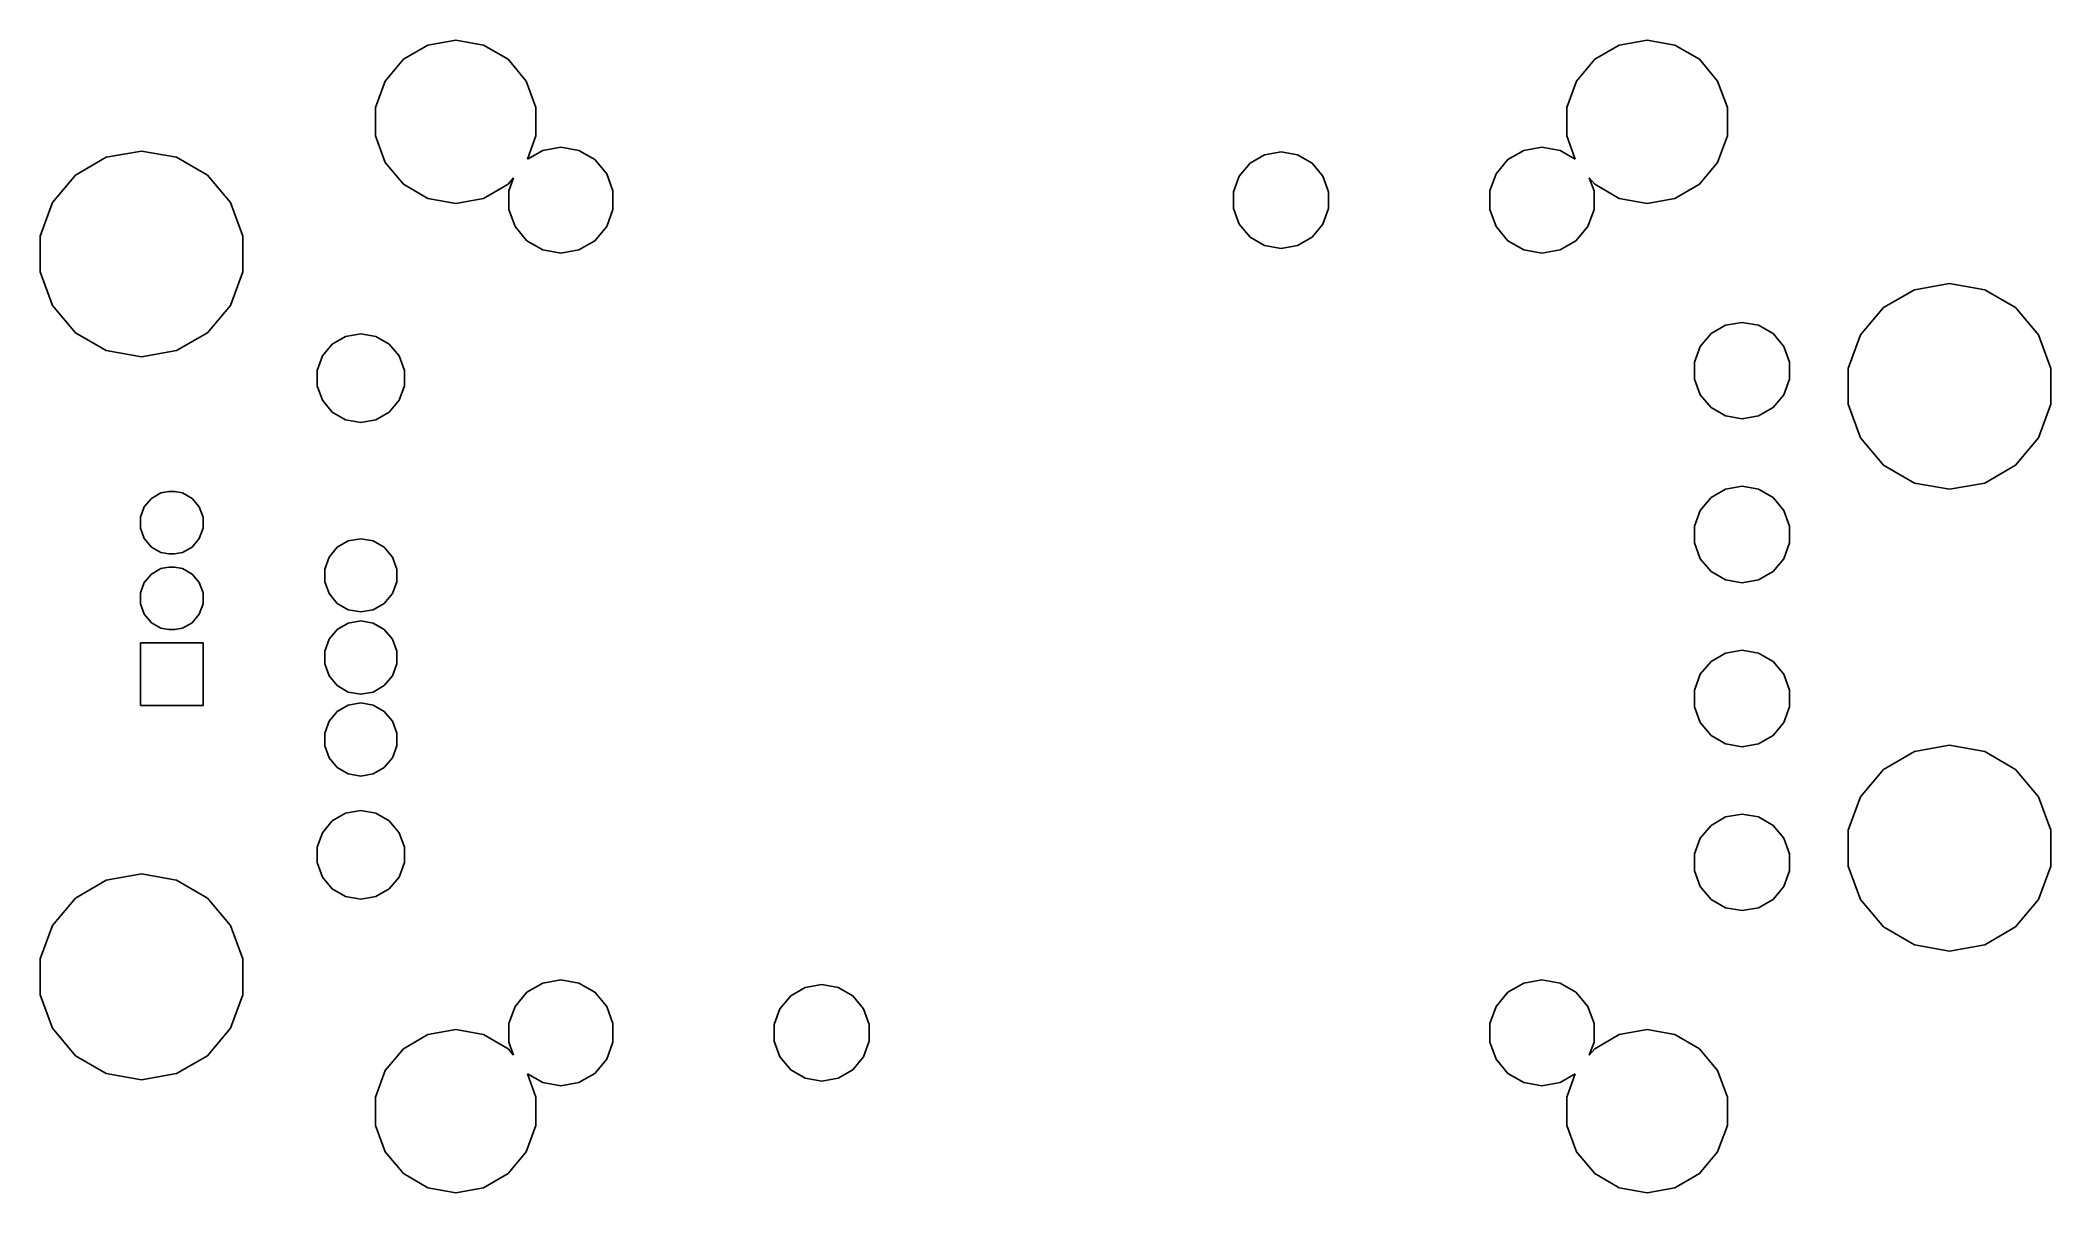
# Model space of a CAD drawing. Extents: x 108.4 to 175.9, y -121 to -82.4.
import ezdxf

# ---------------------------------------------------------------- set-up
doc = ezdxf.new("R2010")
doc.units = 0
doc.header["$MEASUREMENT"] = 0
doc.layers.add('BLACK', color=7, linetype='CONTINUOUS')

msp = doc.modelspace()

# ---------------------------------------------------------------- linework, layer by layer
at = {"layer": 'BLACK', "linetype": 'CONTINUOUS'}
for p, q in [((119.941, -83.7317), (120.552, -83.0037)), ((120.552, -83.0037), (121.375, -82.5285)), ((121.375, -82.5285), (122.311, -82.3634)), ((122.311, -82.3634), (123.247, -82.5285)), ((123.247, -82.5285), (124.07, -83.0037)), ((124.07, -83.0037), (124.681, -83.7317)), ((159.941, -83.7317), (160.552, -83.0037)), ((160.552, -83.0037), (161.375, -82.5285)), ((161.375, -82.5285), (162.311, -82.3634)), ((162.311, -82.3634), (163.247, -82.5285)), ((163.247, -82.5285), (164.07, -83.0037)), ((164.07, -83.0037), (164.681, -83.7317)), ((119.616, -84.6248), (119.941, -83.7317)), ((124.681, -83.7317), (125.006, -84.6248)), ((159.616, -84.6248), (159.941, -83.7317)), ((164.681, -83.7317), (165.006, -84.6248)), ((119.616, -85.5752), (119.616, -84.6248)), ((125.006, -84.6248), (125.006, -85.5752)), ((159.616, -85.5752), (159.616, -84.6248)), ((165.006, -84.6248), (165.006, -85.5752)), ((119.941, -86.4683), (119.616, -85.5752)), ((125.006, -85.5752), (124.722, -86.3553)), ((159.9, -86.3553), (159.616, -85.5752)), ((165.006, -85.5752), (164.681, -86.4683)), ((109.541, -86.8903), (110.579, -86.2908)), ((110.579, -86.2908), (111.76, -86.0825)), ((111.76, -86.0825), (112.941, -86.2908)), ((112.941, -86.2908), (113.979, -86.8903)), ((124.722, -86.3553), (125.233, -86.0602)), ((125.233, -86.0602), (125.841, -85.953)), ((125.841, -85.953), (126.449, -86.0602)), ((126.449, -86.0602), (126.983, -86.3687)), ((126.983, -86.3687), (127.38, -86.8415)), ((148.98, -86.4893), (149.467, -86.2081)), ((149.467, -86.2081), (150.021, -86.1104)), ((150.021, -86.1104), (150.575, -86.2081)), ((150.575, -86.2081), (151.062, -86.4893)), ((157.242, -86.8415), (157.639, -86.3687)), ((157.639, -86.3687), (158.173, -86.0602)), ((158.173, -86.0602), (158.781, -85.953)), ((158.781, -85.953), (159.389, -86.0602)), ((159.389, -86.0602), (159.9, -86.3553)), ((108.77, -87.8088), (109.541, -86.8903)), ((113.979, -86.8903), (114.75, -87.8088)), ((120.552, -87.1963), (119.941, -86.4683)), ((124.252, -86.9798), (124.07, -87.1963)), ((124.091, -87.4214), (124.252, -86.9798)), ((127.38, -86.8415), (127.591, -87.4214)), ((148.426, -87.4488), (148.618, -86.9202)), ((148.618, -86.9202), (148.98, -86.4893)), ((151.062, -86.4893), (151.424, -86.9202)), ((151.424, -86.9202), (151.616, -87.4488)), ((157.031, -87.4214), (157.242, -86.8415)), ((160.552, -87.1963), (160.37, -86.9798)), ((160.37, -86.9798), (160.531, -87.4214)), ((164.681, -86.4683), (164.07, -87.1963)), ((121.375, -87.6715), (120.552, -87.1963)), ((122.311, -87.8366), (121.375, -87.6715)), ((123.247, -87.6715), (122.311, -87.8366)), ((124.07, -87.1963), (123.247, -87.6715)), ((124.091, -88.0386), (124.091, -87.4214)), ((127.591, -87.4214), (127.591, -88.0386)), ((148.426, -88.0112), (148.426, -87.4488)), ((151.616, -87.4488), (151.616, -88.0112)), ((157.031, -88.0386), (157.031, -87.4214)), ((160.531, -87.4214), (160.531, -88.0386)), ((161.375, -87.6715), (160.552, -87.1963)), ((162.311, -87.8366), (161.375, -87.6715)), ((163.247, -87.6715), (162.311, -87.8366)), ((164.07, -87.1963), (163.247, -87.6715)), ((108.36, -88.9355), (108.77, -87.8088)), ((114.75, -87.8088), (115.16, -88.9355)), ((124.302, -88.6185), (124.091, -88.0386)), ((127.591, -88.0386), (127.38, -88.6185)), ((148.618, -88.5398), (148.426, -88.0112)), ((151.616, -88.0112), (151.424, -88.5398)), ((157.242, -88.6185), (157.031, -88.0386)), ((160.531, -88.0386), (160.32, -88.6185)), ((108.36, -90.1345), (108.36, -88.9355)), ((115.16, -88.9355), (115.16, -90.1345)), ((124.699, -89.0913), (124.302, -88.6185)), ((125.233, -89.3998), (124.699, -89.0913)), ((126.983, -89.0913), (126.449, -89.3998)), ((127.38, -88.6185), (126.983, -89.0913)), ((148.98, -88.9707), (148.618, -88.5398)), ((149.467, -89.2519), (148.98, -88.9707)), ((151.062, -88.9707), (150.575, -89.2519)), ((151.424, -88.5398), (151.062, -88.9707)), ((157.639, -89.0913), (157.242, -88.6185)), ((158.173, -89.3998), (157.639, -89.0913)), ((159.923, -89.0913), (159.389, -89.3998)), ((160.32, -88.6185), (159.923, -89.0913)), ((125.841, -89.507), (125.233, -89.3998)), ((126.449, -89.3998), (125.841, -89.507)), ((150.021, -89.3496), (149.467, -89.2519)), ((150.575, -89.2519), (150.021, -89.3496)), ((158.781, -89.507), (158.173, -89.3998)), ((159.389, -89.3998), (158.781, -89.507)), ((108.77, -91.2612), (108.36, -90.1345)), ((115.16, -90.1345), (114.75, -91.2612)), ((170.247, -91.3353), (171.285, -90.7358)), ((171.285, -90.7358), (172.466, -90.5275)), ((172.466, -90.5275), (173.647, -90.7358)), ((173.647, -90.7358), (174.685, -91.3353)), ((109.541, -92.1797), (108.77, -91.2612)), ((114.75, -91.2612), (113.979, -92.1797)), ((169.476, -92.2538), (170.247, -91.3353)), ((174.685, -91.3353), (175.456, -92.2538)), ((110.579, -92.7792), (109.541, -92.1797)), ((113.979, -92.1797), (112.941, -92.7792)), ((118.165, -92.5604), (118.612, -92.3021)), ((118.612, -92.3021), (119.121, -92.2124)), ((119.121, -92.2124), (119.63, -92.3021)), ((119.63, -92.3021), (120.077, -92.5604)), ((164.098, -92.6402), (164.46, -92.2093)), ((164.46, -92.2093), (164.947, -91.9281)), ((164.947, -91.9281), (165.501, -91.8304)), ((165.501, -91.8304), (166.055, -91.9281)), ((166.055, -91.9281), (166.542, -92.2093)), ((166.542, -92.2093), (166.904, -92.6402)), ((169.066, -93.3805), (169.476, -92.2538)), ((175.456, -92.2538), (175.866, -93.3805)), ((111.76, -92.9874), (110.579, -92.7792)), ((112.941, -92.7792), (111.76, -92.9874)), ((117.656, -93.4417), (117.833, -92.9562)), ((117.833, -92.9562), (118.165, -92.5604)), ((120.077, -92.5604), (120.409, -92.9562)), ((120.409, -92.9562), (120.586, -93.4417)), ((163.906, -93.1688), (164.098, -92.6402)), ((166.904, -92.6402), (167.096, -93.1688)), ((117.656, -93.9583), (117.656, -93.4417)), ((120.586, -93.4417), (120.586, -93.9583)), ((163.906, -93.7312), (163.906, -93.1688)), ((164.098, -94.2598), (163.906, -93.7312)), ((167.096, -93.7312), (166.904, -94.2598)), ((167.096, -93.1688), (167.096, -93.7312)), ((169.066, -94.5795), (169.066, -93.3805)), ((175.866, -93.3805), (175.866, -94.5795)), ((117.833, -94.4438), (117.656, -93.9583)), ((118.165, -94.8396), (117.833, -94.4438)), ((120.409, -94.4438), (120.077, -94.8396)), ((120.586, -93.9583), (120.409, -94.4438)), ((164.46, -94.6907), (164.098, -94.2598)), ((166.904, -94.2598), (166.542, -94.6907)), ((118.612, -95.0979), (118.165, -94.8396)), ((119.121, -95.1876), (118.612, -95.0979)), ((119.63, -95.0979), (119.121, -95.1876)), ((120.077, -94.8396), (119.63, -95.0979)), ((164.947, -94.9719), (164.46, -94.6907)), ((165.501, -95.0696), (164.947, -94.9719)), ((166.055, -94.9719), (165.501, -95.0696)), ((166.542, -94.6907), (166.055, -94.9719)), ((169.476, -95.7062), (169.066, -94.5795)), ((175.866, -94.5795), (175.456, -95.7062)), ((170.247, -96.6247), (169.476, -95.7062)), ((175.456, -95.7062), (174.685, -96.6247)), ((171.285, -97.2242), (170.247, -96.6247)), ((174.685, -96.6247), (173.647, -97.2242)), ((111.853, -98.0189), (112.091, -97.7352)), ((112.091, -97.7352), (112.411, -97.5501)), ((112.411, -97.5501), (112.684, -97.502)), ((112.684, -97.502), (112.868, -97.502)), ((112.868, -97.502), (113.141, -97.5501)), ((113.141, -97.5501), (113.461, -97.7352)), ((113.461, -97.7352), (113.699, -98.0189)), ((164.098, -98.1402), (164.46, -97.7093)), ((164.46, -97.7093), (164.947, -97.4281)), ((164.947, -97.4281), (165.501, -97.3304)), ((165.501, -97.3304), (166.055, -97.4281)), ((166.055, -97.4281), (166.542, -97.7093)), ((166.542, -97.7093), (166.904, -98.1402)), ((172.466, -97.4324), (171.285, -97.2242)), ((173.647, -97.2242), (172.466, -97.4324)), ((111.726, -98.3669), (111.853, -98.0189)), ((111.726, -98.7371), (111.726, -98.3669)), ((113.699, -98.0189), (113.826, -98.3669)), ((113.826, -98.3669), (113.826, -98.7371)), ((163.906, -98.6688), (164.098, -98.1402)), ((166.904, -98.1402), (167.096, -98.6688)), ((111.853, -99.0851), (111.726, -98.7371)), ((112.091, -99.3688), (111.853, -99.0851)), ((113.699, -99.0851), (113.461, -99.3688)), ((113.826, -98.7371), (113.699, -99.0851)), ((118.331, -99.3788), (118.701, -99.1654)), ((118.701, -99.1654), (119.121, -99.0913)), ((119.121, -99.0913), (119.541, -99.1654)), ((119.541, -99.1654), (119.911, -99.3788)), ((163.906, -99.2312), (163.906, -98.6688)), ((164.098, -99.7598), (163.906, -99.2312)), ((167.096, -99.2312), (166.904, -99.7598)), ((167.096, -98.6688), (167.096, -99.2312)), ((112.411, -99.5539), (112.091, -99.3688)), ((112.684, -99.602), (112.411, -99.5539)), ((112.868, -99.602), (112.684, -99.602)), ((113.141, -99.5539), (112.868, -99.602)), ((113.461, -99.3688), (113.141, -99.5539)), ((117.911, -100.107), (118.057, -99.7057)), ((118.057, -99.7057), (118.331, -99.3788)), ((119.911, -99.3788), (120.185, -99.7057)), ((120.185, -99.7057), (120.331, -100.107)), ((164.46, -100.191), (164.098, -99.7598)), ((166.904, -99.7598), (166.542, -100.191)), ((111.726, -100.907), (111.853, -100.559)), ((111.853, -100.559), (112.091, -100.275)), ((112.091, -100.275), (112.411, -100.09)), ((112.411, -100.09), (112.684, -100.042)), ((112.684, -100.042), (112.868, -100.042)), ((112.868, -100.042), (113.141, -100.09)), ((113.141, -100.09), (113.461, -100.275)), ((113.461, -100.275), (113.699, -100.559)), ((113.699, -100.559), (113.826, -100.907)), ((117.911, -100.533), (117.911, -100.107)), ((118.057, -100.934), (117.911, -100.533)), ((120.331, -100.533), (120.185, -100.934)), ((120.331, -100.107), (120.331, -100.533)), ((164.947, -100.472), (164.46, -100.191)), ((165.501, -100.57), (164.947, -100.472)), ((166.055, -100.472), (165.501, -100.57)), ((166.542, -100.191), (166.055, -100.472)), ((111.726, -101.277), (111.726, -100.907)), ((113.826, -100.907), (113.826, -101.277)), ((118.331, -101.261), (118.057, -100.934)), ((120.185, -100.934), (119.911, -101.261)), ((111.853, -101.625), (111.726, -101.277)), ((112.091, -101.909), (111.853, -101.625)), ((112.411, -102.094), (112.091, -101.909)), ((113.461, -101.909), (113.141, -102.094)), ((113.699, -101.625), (113.461, -101.909)), ((113.826, -101.277), (113.699, -101.625)), ((118.701, -101.475), (118.331, -101.261)), ((118.331, -102.139), (118.701, -101.925)), ((119.121, -101.549), (118.701, -101.475)), ((118.701, -101.925), (119.121, -101.851)), ((119.541, -101.475), (119.121, -101.549)), ((119.121, -101.851), (119.541, -101.925)), ((119.911, -101.261), (119.541, -101.475)), ((119.541, -101.925), (119.911, -102.139)), ((111.726, -104.682), (111.726, -102.582)), ((111.726, -102.582), (113.826, -102.582)), ((112.684, -102.142), (112.411, -102.094)), ((112.868, -102.142), (112.684, -102.142)), ((113.141, -102.094), (112.868, -102.142)), ((113.826, -102.582), (113.826, -104.682)), ((117.911, -102.867), (118.057, -102.466)), ((118.057, -102.466), (118.331, -102.139)), ((119.911, -102.139), (120.185, -102.466)), ((120.185, -102.466), (120.331, -102.867)), ((117.911, -103.293), (117.911, -102.867)), ((120.331, -102.867), (120.331, -103.293)), ((164.098, -103.64), (164.46, -103.209)), ((164.46, -103.209), (164.947, -102.928)), ((164.947, -102.928), (165.501, -102.83)), ((165.501, -102.83), (166.055, -102.928)), ((166.055, -102.928), (166.542, -103.209)), ((166.542, -103.209), (166.904, -103.64)), ((118.057, -103.694), (117.911, -103.293)), ((118.331, -104.021), (118.057, -103.694)), ((120.185, -103.694), (119.911, -104.021)), ((120.331, -103.293), (120.185, -103.694)), ((163.906, -104.169), (164.098, -103.64)), ((166.904, -103.64), (167.096, -104.169)), ((118.701, -104.235), (118.331, -104.021)), ((119.121, -104.309), (118.701, -104.235)), ((118.701, -104.675), (119.121, -104.601)), ((119.541, -104.235), (119.121, -104.309)), ((119.121, -104.601), (119.541, -104.675)), ((119.911, -104.021), (119.541, -104.235)), ((163.906, -104.731), (163.906, -104.169)), ((167.096, -104.169), (167.096, -104.731)), ((113.826, -104.682), (111.726, -104.682)), ((117.911, -105.617), (118.057, -105.216)), ((118.057, -105.216), (118.331, -104.889)), ((118.331, -104.889), (118.701, -104.675)), ((119.541, -104.675), (119.911, -104.889)), ((119.911, -104.889), (120.185, -105.216)), ((120.185, -105.216), (120.331, -105.617)), ((164.098, -105.26), (163.906, -104.731)), ((164.46, -105.691), (164.098, -105.26)), ((166.904, -105.26), (166.542, -105.691)), ((167.096, -104.731), (166.904, -105.26)), ((117.911, -106.043), (117.911, -105.617)), ((120.331, -105.617), (120.331, -106.043)), ((164.947, -105.972), (164.46, -105.691)), ((165.501, -106.07), (164.947, -105.972)), ((166.055, -105.972), (165.501, -106.07)), ((166.542, -105.691), (166.055, -105.972)), ((118.057, -106.444), (117.911, -106.043)), ((118.331, -106.771), (118.057, -106.444)), ((120.185, -106.444), (119.911, -106.771)), ((120.331, -106.043), (120.185, -106.444)), ((170.247, -106.829), (171.285, -106.23)), ((171.285, -106.23), (172.466, -106.022)), ((172.466, -106.022), (173.647, -106.23)), ((173.647, -106.23), (174.685, -106.829)), ((118.701, -106.985), (118.331, -106.771)), ((119.121, -107.059), (118.701, -106.985)), ((119.541, -106.985), (119.121, -107.059)), ((119.911, -106.771), (119.541, -106.985)), ((169.476, -107.748), (170.247, -106.829)), ((174.685, -106.829), (175.456, -107.748)), ((169.066, -108.874), (169.476, -107.748)), ((175.456, -107.748), (175.866, -108.874)), ((117.833, -108.956), (118.165, -108.56)), ((118.165, -108.56), (118.612, -108.302)), ((118.612, -108.302), (119.121, -108.212)), ((119.121, -108.212), (119.63, -108.302)), ((119.63, -108.302), (120.077, -108.56)), ((120.077, -108.56), (120.409, -108.956)), ((164.46, -108.709), (164.947, -108.428)), ((164.947, -108.428), (165.501, -108.33)), ((165.501, -108.33), (166.055, -108.428)), ((166.055, -108.428), (166.542, -108.709)), ((117.656, -109.442), (117.833, -108.956)), ((120.409, -108.956), (120.586, -109.442)), ((163.906, -109.669), (164.098, -109.14)), ((164.098, -109.14), (164.46, -108.709)), ((166.542, -108.709), (166.904, -109.14)), ((166.904, -109.14), (167.096, -109.669)), ((169.066, -110.074), (169.066, -108.874)), ((175.866, -108.874), (175.866, -110.074)), ((117.656, -109.958), (117.656, -109.442)), ((117.833, -110.444), (117.656, -109.958)), ((120.586, -109.958), (120.409, -110.444)), ((120.586, -109.442), (120.586, -109.958)), ((163.906, -110.231), (163.906, -109.669)), ((167.096, -109.669), (167.096, -110.231)), ((109.541, -111.147), (110.579, -110.548)), ((110.579, -110.548), (111.76, -110.34)), ((111.76, -110.34), (112.941, -110.548)), ((112.941, -110.548), (113.979, -111.147)), ((118.165, -110.84), (117.833, -110.444)), ((120.409, -110.444), (120.077, -110.84)), ((164.098, -110.76), (163.906, -110.231)), ((167.096, -110.231), (166.904, -110.76)), ((169.476, -111.2), (169.066, -110.074)), ((175.866, -110.074), (175.456, -111.2)), ((108.77, -112.066), (109.541, -111.147)), ((113.979, -111.147), (114.75, -112.066)), ((118.612, -111.098), (118.165, -110.84)), ((119.121, -111.188), (118.612, -111.098)), ((119.63, -111.098), (119.121, -111.188)), ((120.077, -110.84), (119.63, -111.098)), ((164.46, -111.191), (164.098, -110.76)), ((164.947, -111.472), (164.46, -111.191)), ((166.542, -111.191), (166.055, -111.472)), ((166.904, -110.76), (166.542, -111.191)), ((170.247, -112.119), (169.476, -111.2)), ((175.456, -111.2), (174.685, -112.119)), ((165.501, -111.57), (164.947, -111.472)), ((166.055, -111.472), (165.501, -111.57)), ((108.36, -113.192), (108.77, -112.066)), ((114.75, -112.066), (115.16, -113.192)), ((171.285, -112.718), (170.247, -112.119)), ((172.466, -112.926), (171.285, -112.718)), ((173.647, -112.718), (172.466, -112.926)), ((174.685, -112.119), (173.647, -112.718)), ((108.36, -114.392), (108.36, -113.192)), ((115.16, -113.192), (115.16, -114.392)), ((124.699, -114.309), (125.233, -114)), ((125.233, -114), (125.841, -113.893)), ((125.841, -113.893), (126.449, -114)), ((126.449, -114), (126.983, -114.309)), ((134.047, -114.148), (134.601, -114.05)), ((134.601, -114.05), (135.155, -114.148)), ((157.639, -114.309), (158.173, -114)), ((158.173, -114), (158.781, -113.893)), ((158.781, -113.893), (159.389, -114)), ((159.389, -114), (159.923, -114.309)), ((108.77, -115.518), (108.36, -114.392)), ((115.16, -114.392), (114.75, -115.518)), ((124.302, -114.782), (124.699, -114.309)), ((126.983, -114.309), (127.38, -114.782)), ((133.198, -114.86), (133.56, -114.429)), ((133.56, -114.429), (134.047, -114.148)), ((135.155, -114.148), (135.642, -114.429)), ((135.642, -114.429), (136.004, -114.86)), ((157.242, -114.782), (157.639, -114.309)), ((159.923, -114.309), (160.32, -114.782)), ((124.091, -115.361), (124.302, -114.782)), ((124.091, -115.979), (124.091, -115.361)), ((127.38, -114.782), (127.591, -115.361)), ((127.591, -115.361), (127.591, -115.979)), ((133.006, -115.389), (133.198, -114.86)), ((133.006, -115.951), (133.006, -115.389)), ((136.004, -114.86), (136.196, -115.389)), ((136.196, -115.389), (136.196, -115.951)), ((157.031, -115.361), (157.242, -114.782)), ((157.031, -115.979), (157.031, -115.361)), ((160.32, -114.782), (160.531, -115.361)), ((160.531, -115.361), (160.531, -115.979)), ((109.541, -116.437), (108.77, -115.518)), ((114.75, -115.518), (113.979, -116.437)), ((120.552, -116.204), (121.375, -115.728)), ((121.375, -115.728), (122.311, -115.563)), ((122.311, -115.563), (123.247, -115.728)), ((123.247, -115.728), (124.07, -116.204)), ((124.252, -116.42), (124.091, -115.979)), ((127.591, -115.979), (127.38, -116.558)), ((133.198, -116.48), (133.006, -115.951)), ((136.196, -115.951), (136.004, -116.48)), ((157.242, -116.558), (157.031, -115.979)), ((160.531, -115.979), (160.37, -116.42)), ((160.552, -116.204), (161.375, -115.728)), ((161.375, -115.728), (162.311, -115.563)), ((162.311, -115.563), (163.247, -115.728)), ((163.247, -115.728), (164.07, -116.204)), ((110.579, -117.036), (109.541, -116.437)), ((113.979, -116.437), (112.941, -117.036)), ((119.941, -116.932), (120.552, -116.204)), ((124.07, -116.204), (124.252, -116.42)), ((127.38, -116.558), (126.983, -117.031)), ((133.56, -116.911), (133.198, -116.48)), ((136.004, -116.48), (135.642, -116.911)), ((157.639, -117.031), (157.242, -116.558)), ((160.37, -116.42), (160.552, -116.204)), ((164.07, -116.204), (164.681, -116.932)), ((111.76, -117.244), (110.579, -117.036)), ((112.941, -117.036), (111.76, -117.244)), ((119.616, -117.825), (119.941, -116.932)), ((125.233, -117.34), (124.722, -117.045)), ((124.722, -117.045), (125.006, -117.825)), ((125.841, -117.447), (125.233, -117.34)), ((126.449, -117.34), (125.841, -117.447)), ((126.983, -117.031), (126.449, -117.34)), ((134.047, -117.192), (133.56, -116.911)), ((134.601, -117.29), (134.047, -117.192)), ((135.155, -117.192), (134.601, -117.29)), ((135.642, -116.911), (135.155, -117.192)), ((158.173, -117.34), (157.639, -117.031)), ((158.781, -117.447), (158.173, -117.34)), ((159.389, -117.34), (158.781, -117.447)), ((159.9, -117.045), (159.389, -117.34)), ((159.616, -117.825), (159.9, -117.045)), ((164.681, -116.932), (165.006, -117.825)), ((119.616, -118.775), (119.616, -117.825)), ((125.006, -117.825), (125.006, -118.775)), ((159.616, -118.775), (159.616, -117.825)), ((165.006, -117.825), (165.006, -118.775)), ((119.941, -119.668), (119.616, -118.775)), ((125.006, -118.775), (124.681, -119.668)), ((159.941, -119.668), (159.616, -118.775)), ((165.006, -118.775), (164.681, -119.668)), ((120.552, -120.396), (119.941, -119.668)), ((124.681, -119.668), (124.07, -120.396)), ((160.552, -120.396), (159.941, -119.668)), ((164.681, -119.668), (164.07, -120.396)), ((121.375, -120.872), (120.552, -120.396)), ((124.07, -120.396), (123.247, -120.872)), ((161.375, -120.872), (160.552, -120.396)), ((164.07, -120.396), (163.247, -120.872)), ((122.311, -121.037), (121.375, -120.872)), ((123.247, -120.872), (122.311, -121.037)), ((162.311, -121.037), (161.375, -120.872)), ((163.247, -120.872), (162.311, -121.037))]:
    msp.add_line(p, q, dxfattribs=at)

doc.saveas('drawing.dxf')
